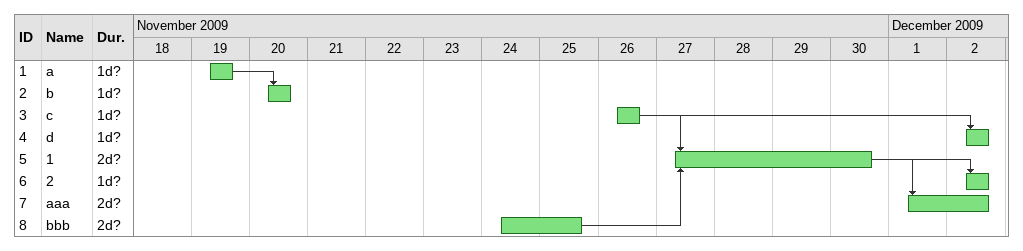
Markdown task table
| ID | Task | Duration | Start | Finish | Predecessors |
|---|---|---|---|---|---|
| 1 | a | 1d? | 2009-11-19 | 2009-11-19 |  |
| 2 | b | 1d? | 2009-11-20 | 2009-11-20 | 1 |
| 3 | c | 1d? | 2009-11-26 | 2009-11-26 |  |
| 4 | d | 1d? | 2009-12-02 | 2009-12-02 | 3 |
| 5 | 1 | 2d? | 2009-11-27 | 2009-11-30 | 3, 8 |
| 6 | 2 | 1d? | 2009-12-02 | 2009-12-02 | 5 |
| 7 | aaa | 2d? | 2009-12-01 | 2009-12-02 | 5 |
| 8 | bbb | 2d? | 2009-11-24 | 2009-11-25 |  |
